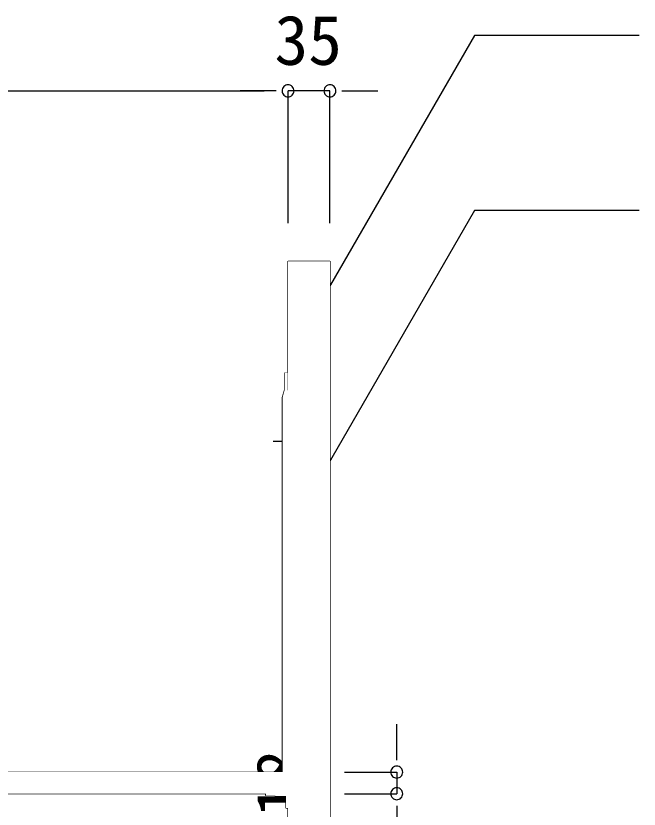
# Model space of a CAD drawing. Units: millimetres, scale not verified. Extents: x -4205 to 4205, y -2975 to 2975.
# Drawn here: x -997 to -477, y -212 to 449 of the extents above; entities that cross this region are included whole.
import ezdxf
from ezdxf.enums import TextEntityAlignment as Align

# ---------------------------------------------------------------- set-up
doc = ezdxf.new("R2010")
doc.units = ezdxf.units.MM
doc.header["$LTSCALE"] = 20
for name, color, linetype in [('0-0', 7, 'Continuous'), ('0-1', 3, 'Continuous'), ('0-2', 7, 'Continuous')]:
    doc.layers.add(name, color=color, linetype=linetype)
doc.styles.add('ＭＳ ゴシック', font='')
doc.styles.get('ＭＳ ゴシック').set_extended_font_data('MS Gothic')

msp = doc.modelspace()

# ---------------------------------------------------------------- linework, layer by layer
at = {"layer": '0-0'}
for p, q in [((-782.52, 94.4), (-757.52, 94.4)), ((-782.52, -205.62), (-757.52, -205.62))]:
    msp.add_line(p, q, dxfattribs=at)
for points in [[(-477.11, 432.76), (-614.53, 432.76), (-750.23, 197.72)], [(-477.11, 286.72), (-614.53, 286.72), (-750.23, 51.68)], [(-774.52, -181.6), (-774.52, -193.6), (-768.52, -193.6), (-768.52, -181.6)]]:
    msp.add_lwpolyline(points, dxfattribs=at)
for points in [[(-770.02, 244.4), (-769.02, 244.4), (-769.02, -1755.6), (-770.02, -1755.6)], [(-769.02, 244.4), (-736.02, 244.4), (-736.02, -1755.6), (-769.02, -1755.6)], [(-736.02, 244.4), (-735.02, 244.4), (-735.02, -1755.6), (-736.02, -1755.6)], [(-749.13, 198.82), (-750.23, 197.72), (-749.83, 199.22)], [(-750.52, 190.94), (-753.56, 190.54), (-755.99, 192.4), (-756.39, 195.44), (-754.52, 197.87), (-751.49, 198.27), (-749.06, 196.4), (-748.66, 193.37)], [(-772.77, 151.48), (-770.27, 151.48), (-770.27, 137.24), (-768.52, 130.93), (-768.52, -181.6), (-774.52, -181.6), (-774.52, 130.93), (-772.77, 137.24)], [(-749.13, 52.77), (-750.23, 51.68), (-749.83, 53.18)], [(-1654.52, -181.6), (-754.52, -181.6), (-754.52, -199.6), (-1654.52, -199.6)], [(-776.02, -187.6), (-767.02, -187.6), (-767.02, -199.6), (-776.02, -199.6)], [(-788.52, -199.6), (-770.02, -199.6), (-770.02, -211.6), (-771.62, -211.6), (-771.62, -201.2), (-788.52, -201.2)], [(-780.52, -199.6), (-762.52, -199.6), (-762.52, -201.6), (-780.52, -201.6)]]:
    msp.add_lwpolyline(points, close=True, dxfattribs=at)
at = {"layer": '0-0', "color": 5}
for points in [[(-749.13, 198.82), (-750.23, 197.72), (-749.83, 199.22)], [(-749.13, 52.77), (-750.23, 51.68), (-749.83, 53.18)]]:
    msp.add_solid(points, dxfattribs=at)
at = {"layer": '0-1'}
for p, q in [((-1619.02, 386.5), (-790.02, 386.5)), ((-790.02, 386.5), (-810.02, 386.5)), ((-770.02, 276.15), (-770.02, 386.5)), ((-735.02, 386.5), (-770.02, 386.5)), ((-770.02, 296.97), (-770.02, 386.5)), ((-735.02, 276.15), (-735.02, 386.5)), ((-715.02, 386.5), (-695.03, 386.5)), ((-679.35, -161.6), (-679.35, -141.6)), ((-722.77, -181.6), (-679.35, -181.6)), ((-679.35, -181.6), (-679.35, -199.6)), ((-722.77, -199.6), (-679.35, -199.6))]:
    msp.add_line(p, q, dxfattribs=at)
at = {"layer": '0-2', "color": 3}
for p, q in [((-780.02, 386.5), (-790.02, 386.5)), ((-780.02, 386.5), (-790.02, 386.5)), ((-725.02, 386.5), (-715.02, 386.5)), ((-679.35, -171.6), (-679.35, -161.6)), ((-679.35, -209.6), (-679.35, -219.6))]:
    msp.add_line(p, q, dxfattribs=at)
at = {"layer": '0-2'}
for points in [[(-775.02, 386.5), (-774.93, 385.53), (-774.64, 384.59), (-774.18, 383.72), (-773.56, 382.97), (-772.8, 382.34), (-771.94, 381.88), (-771, 381.6), (-770.02, 381.5), (-769.05, 381.6), (-768.11, 381.88), (-767.25, 382.34), (-766.49, 382.97), (-765.87, 383.72), (-765.4, 384.59), (-765.12, 385.53), (-765.02, 386.5), (-765.12, 387.48), (-765.4, 388.41), (-765.87, 389.28), (-766.49, 390.04), (-767.25, 390.66), (-768.11, 391.12), (-769.05, 391.4), (-770.02, 391.5), (-771, 391.4), (-771.94, 391.12), (-772.8, 390.66), (-773.56, 390.04), (-774.18, 389.28), (-774.64, 388.41), (-774.93, 387.48)], [(-775.02, 386.5), (-774.93, 385.53), (-774.64, 384.59), (-774.18, 383.72), (-773.56, 382.97), (-772.8, 382.34), (-771.94, 381.88), (-771, 381.6), (-770.02, 381.5), (-769.05, 381.6), (-768.11, 381.88), (-767.25, 382.34), (-766.49, 382.97), (-765.87, 383.72), (-765.4, 384.59), (-765.12, 385.53), (-765.02, 386.5), (-765.12, 387.48), (-765.4, 388.41), (-765.87, 389.28), (-766.49, 390.04), (-767.25, 390.66), (-768.11, 391.12), (-769.05, 391.4), (-770.02, 391.5), (-771, 391.4), (-771.94, 391.12), (-772.8, 390.66), (-773.56, 390.04), (-774.18, 389.28), (-774.64, 388.41), (-774.93, 387.48)], [(-730.02, 386.5), (-730.12, 387.48), (-730.4, 388.41), (-730.87, 389.28), (-731.49, 390.04), (-732.25, 390.66), (-733.11, 391.12), (-734.05, 391.4), (-735.02, 391.5), (-736, 391.4), (-736.94, 391.12), (-737.8, 390.66), (-738.56, 390.04), (-739.18, 389.28), (-739.64, 388.41), (-739.93, 387.48), (-740.02, 386.5), (-739.93, 385.53), (-739.64, 384.59), (-739.18, 383.72), (-738.56, 382.97), (-737.8, 382.34), (-736.94, 381.88), (-736, 381.6), (-735.02, 381.5), (-734.05, 381.6), (-733.11, 381.88), (-732.25, 382.34), (-731.49, 382.97), (-730.87, 383.72), (-730.4, 384.59), (-730.12, 385.53)], [(-679.35, -176.6), (-680.32, -176.69), (-681.26, -176.98), (-682.12, -177.44), (-682.88, -178.06), (-683.5, -178.82), (-683.96, -179.68), (-684.25, -180.62), (-684.34, -181.6), (-684.25, -182.57), (-683.96, -183.51), (-683.5, -184.37), (-682.88, -185.13), (-682.12, -185.75), (-681.26, -186.22), (-680.32, -186.5), (-679.35, -186.6), (-678.37, -186.5), (-677.43, -186.22), (-676.57, -185.75), (-675.81, -185.13), (-675.19, -184.37), (-674.73, -183.51), (-674.44, -182.57), (-674.35, -181.6), (-674.44, -180.62), (-674.73, -179.68), (-675.19, -178.82), (-675.81, -178.06), (-676.57, -177.44), (-677.43, -176.98), (-678.37, -176.69)], [(-679.35, -204.6), (-678.37, -204.5), (-677.43, -204.22), (-676.57, -203.75), (-675.81, -203.13), (-675.19, -202.37), (-674.73, -201.51), (-674.44, -200.57), (-674.35, -199.6), (-674.44, -198.62), (-674.73, -197.68), (-675.19, -196.82), (-675.81, -196.06), (-676.57, -195.44), (-677.43, -194.98), (-678.37, -194.69), (-679.35, -194.6), (-680.32, -194.69), (-681.26, -194.98), (-682.12, -195.44), (-682.88, -196.06), (-683.5, -196.82), (-683.96, -197.68), (-684.25, -198.62), (-684.34, -199.6), (-684.25, -200.57), (-683.96, -201.51), (-683.5, -202.37), (-682.88, -203.13), (-682.12, -203.75), (-681.26, -204.22), (-680.32, -204.5)]]:
    msp.add_lwpolyline(points, close=True, dxfattribs=at)

# ---------------------------------------------------------------- texts
at = {"layer": '0-1', "color": 7, "style": 'ＭＳ ゴシック'}
msp.add_text('35', height=41.38, dxfattribs=at).set_placement((-781.31, 395.76), align=Align.BOTTOM_LEFT)
msp.add_text('18', height=41.38, rotation=90, dxfattribs=at).set_placement((-742.73, -219.38), align=Align.BOTTOM_LEFT)

# ---------------------------------------------------------------- next in the draw order: wipeouts: each hides what was drawn before it
msp.add_wipeout([(-770.02, -1755.6), (-769.02, 244.4), (-769.02, -1755.6), (-769.02, -1755.6)])

# ---------------------------------------------------------------- next in the draw order: wipeouts: each hides what was drawn before it
msp.add_wipeout([(-770.02, 244.4), (-769.02, 244.4), (-770.02, -1755.6), (-770.02, -1755.6)])

# ---------------------------------------------------------------- next in the draw order: linework, layer by layer
at = {"layer": '0-0'}
msp.add_solid([(-770.02, 244.4), (-769.02, 244.4), (-769.02, 244.4)], dxfattribs=at)

# ---------------------------------------------------------------- next in the draw order: wipeouts: each hides what was drawn before it
msp.add_wipeout([(-769.02, -1755.6), (-736.02, 244.4), (-736.02, -1755.6), (-736.02, -1755.6)])

# ---------------------------------------------------------------- next in the draw order: wipeouts: each hides what was drawn before it
msp.add_wipeout([(-769.02, 244.4), (-736.02, 244.4), (-769.02, -1755.6), (-769.02, -1755.6)])

# ---------------------------------------------------------------- next in the draw order: linework, layer by layer
msp.add_solid([(-769.02, 244.4), (-736.02, 244.4), (-736.02, 244.4)], dxfattribs=at)

# ---------------------------------------------------------------- next in the draw order: wipeouts: each hides what was drawn before it
for points in [[(-750.52, 190.94), (-749.06, 196.4), (-748.66, 193.37), (-748.66, 193.37)], [(-771.62, -211.6), (-770.02, -199.6), (-770.02, -211.6), (-770.02, -211.6)]]:
    msp.add_wipeout(points)

# ---------------------------------------------------------------- next in the draw order: wipeouts: each hides what was drawn before it
for points in [[(-736.02, -1755.6), (-735.02, 244.4), (-735.02, -1755.6), (-735.02, -1755.6)], [(-750.52, 190.94), (-748.66, 193.37), (-748.66, 193.37), (-748.66, 193.37)], [(-771.62, -201.2), (-770.02, -199.6), (-771.62, -211.6), (-771.62, -211.6)]]:
    msp.add_wipeout(points)

# ---------------------------------------------------------------- next in the draw order: wipeouts: each hides what was drawn before it
for points in [[(-736.02, 244.4), (-735.02, 244.4), (-736.02, -1755.6), (-736.02, -1755.6)], [(-751.49, 198.27), (-749.06, 196.4), (-750.52, 190.94), (-750.52, 190.94)], [(-788.52, -201.2), (-770.02, -199.6), (-771.62, -201.2), (-771.62, -201.2)]]:
    msp.add_wipeout(points)

# ---------------------------------------------------------------- next in the draw order: linework, layer by layer
msp.add_solid([(-736.02, 244.4), (-735.02, 244.4), (-735.02, 244.4)], dxfattribs=at)

# ---------------------------------------------------------------- next in the draw order: wipeouts: each hides what was drawn before it
for points in [[(-753.56, 190.54), (-751.49, 198.27), (-750.52, 190.94), (-750.52, 190.94)], [(-788.52, -199.6), (-770.02, -199.6), (-788.52, -201.2), (-788.52, -201.2)]]:
    msp.add_wipeout(points)

# ---------------------------------------------------------------- next in the draw order: linework, layer by layer
msp.add_solid([(-788.52, -199.6), (-770.02, -199.6), (-770.02, -199.6)], dxfattribs=at)

# ---------------------------------------------------------------- next in the draw order: wipeouts: each hides what was drawn before it
msp.add_wipeout([(-754.52, 197.87), (-751.49, 198.27), (-753.56, 190.54), (-753.56, 190.54)])

# ---------------------------------------------------------------- next in the draw order: wipeouts: each hides what was drawn before it
for points in [[(-755.99, 192.4), (-754.52, 197.87), (-753.56, 190.54), (-753.56, 190.54)], [(-1654.52, -199.6), (-754.52, -181.6), (-754.52, -199.6), (-754.52, -199.6)]]:
    msp.add_wipeout(points)

# ---------------------------------------------------------------- next in the draw order: wipeouts: each hides what was drawn before it
for points in [[(-756.39, 195.44), (-754.52, 197.87), (-755.99, 192.4), (-755.99, 192.4)], [(-1654.52, -181.6), (-754.52, -181.6), (-1654.52, -199.6), (-1654.52, -199.6)]]:
    msp.add_wipeout(points)

# ---------------------------------------------------------------- next in the draw order: linework, layer by layer
msp.add_solid([(-1654.52, -181.6), (-754.52, -181.6), (-754.52, -181.6)], dxfattribs=at)

# ---------------------------------------------------------------- next in the draw order: wipeouts: each hides what was drawn before it
msp.add_wipeout([(-780.52, -201.6), (-762.52, -199.6), (-762.52, -201.6), (-762.52, -201.6)])

# ---------------------------------------------------------------- next in the draw order: wipeouts: each hides what was drawn before it
for points in [[(-770.27, 137.24), (-768.52, 130.93), (-768.52, -181.6), (-768.52, -181.6)], [(-780.52, -199.6), (-762.52, -199.6), (-780.52, -201.6), (-780.52, -201.6)]]:
    msp.add_wipeout(points)

# ---------------------------------------------------------------- next in the draw order: linework, layer by layer
msp.add_solid([(-780.52, -199.6), (-762.52, -199.6), (-762.52, -199.6)], dxfattribs=at)

# ---------------------------------------------------------------- next in the draw order: wipeouts: each hides what was drawn before it
msp.add_wipeout([(-772.77, 137.24), (-770.27, 137.24), (-768.52, -181.6), (-768.52, -181.6)])

# ---------------------------------------------------------------- next in the draw order: wipeouts: each hides what was drawn before it
msp.add_wipeout([(-772.77, 137.24), (-770.27, 151.48), (-770.27, 137.24), (-770.27, 137.24)])

# ---------------------------------------------------------------- next in the draw order: wipeouts: each hides what was drawn before it
msp.add_wipeout([(-772.77, 151.48), (-770.27, 151.48), (-772.77, 137.24), (-772.77, 137.24)])

# ---------------------------------------------------------------- next in the draw order: linework, layer by layer
msp.add_solid([(-772.77, 151.48), (-772.77, 137.24), (-772.77, 137.24)], dxfattribs=at)

# ---------------------------------------------------------------- next in the draw order: wipeouts: each hides what was drawn before it
msp.add_wipeout([(-774.52, -181.6), (-772.77, 137.24), (-768.52, -181.6), (-768.52, -181.6)])

# ---------------------------------------------------------------- next in the draw order: wipeouts: each hides what was drawn before it
msp.add_wipeout([(-774.52, 130.93), (-772.77, 137.24), (-774.52, -181.6), (-774.52, -181.6)])

doc.saveas('drawing.dxf')
